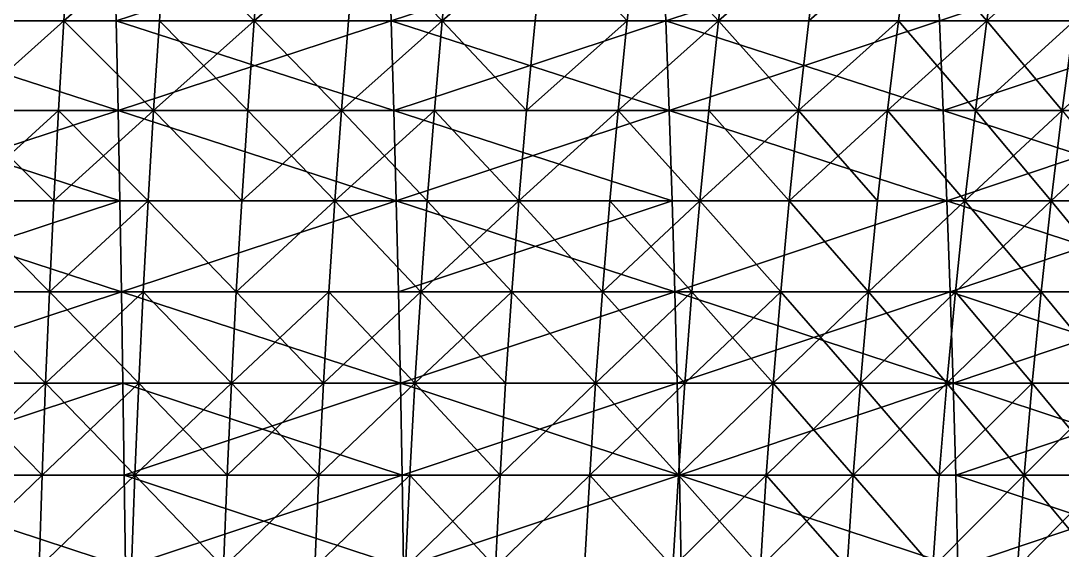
# Model space of a CAD drawing. Header units: millimetres. Extents: x -3250 to 6200, y -3250 to 3250.
# Drawn here: x 3956.4 to 4178.6, y 122.9 to 235.8 of the extents above; entities that cross this region are included whole.
import ezdxf

# ---------------------------------------------------------------- set-up
doc = ezdxf.new("R2010")
doc.units = ezdxf.units.MM
doc.header["$MEASUREMENT"] = 0
doc.layers.add('MESH_3D', color=2, linetype='CONTINUOUS')

msp = doc.modelspace()

# ---------------------------------------------------------------- linework, layer by layer
at = {"layer": 'MESH_3D'}
for points in [[(3976.24, 254.79, 26251.75), (3917.55, 254.79, 26255.41), (3917.86, 235.8, 26261.52)], [(3976.24, 254.79, 26251.75), (3917.86, 235.8, 26261.52), (3976.7, 235.8, 26257.85)], [(3945.09, 235.8, 1977.15), (3965.56, 235.8, 1981.02), (3966.77, 254.79, 1975.03)], [(3945.09, 235.8, 1977.15), (3966.77, 254.79, 1975.03), (3946.15, 254.79, 1971.13)], [(3965.56, 235.8, 1981.02), (3987.29, 254.79, 1979.44), (3966.77, 254.79, 1975.03)], [(3965.56, 235.8, 1981.02), (3985.93, 235.8, 1985.41), (3987.29, 254.79, 1979.44)], [(4034.82, 254.79, 26246.62), (3976.24, 254.79, 26251.75), (3976.7, 235.8, 26257.85)], [(4034.82, 254.79, 26246.62), (3976.7, 235.8, 26257.85), (4035.42, 235.8, 26252.71)], [(3985.93, 235.8, 1985.41), (4006.18, 235.8, 1990.3), (3987.29, 254.79, 1979.44)], [(3987.29, 254.79, 1979.44), (4006.18, 235.8, 1990.3), (4007.69, 254.79, 1984.37)], [(4006.18, 235.8, 1990.3), (4026.3, 235.8, 1995.69), (4027.96, 254.79, 1989.8)], [(4006.18, 235.8, 1990.3), (4027.96, 254.79, 1989.8), (4007.69, 254.79, 1984.37)], [(4026.3, 235.8, 1995.69), (4046.28, 235.8, 2001.58), (4027.96, 254.79, 1989.8)], [(4027.96, 254.79, 1989.8), (4046.28, 235.8, 2001.58), (4048.08, 254.79, 1995.73)], [(4093.24, 254.79, 26240.04), (4034.82, 254.79, 26246.62), (4035.42, 235.8, 26252.71)], [(4093.24, 254.79, 26240.04), (4035.42, 235.8, 26252.71), (4094.01, 235.8, 26246.11)], [(4046.28, 235.8, 2001.58), (4066.11, 235.8, 2007.97), (4068.06, 254.79, 2002.17)], [(4046.28, 235.8, 2001.58), (4068.06, 254.79, 2002.17), (4048.08, 254.79, 1995.73)], [(4066.11, 235.8, 2007.97), (4085.77, 235.8, 2014.85), (4068.06, 254.79, 2002.17)], [(4068.06, 254.79, 2002.17), (4085.77, 235.8, 2014.85), (4087.86, 254.79, 2009.1)], [(4085.77, 235.8, 2014.85), (4105.26, 235.8, 2022.22), (4087.86, 254.79, 2009.1)], [(4087.86, 254.79, 2009.1), (4105.26, 235.8, 2022.22), (4107.49, 254.79, 2016.52)], [(4151.49, 254.79, 26232), (4093.24, 254.79, 26240.04), (4094.01, 235.8, 26246.11)], [(4151.49, 254.79, 26232), (4094.01, 235.8, 26246.11), (4152.4, 235.8, 26238.05)], [(4105.26, 235.8, 2022.22), (4126.93, 254.79, 2024.43), (4107.49, 254.79, 2016.52)], [(4105.26, 235.8, 2022.22), (4124.55, 235.8, 2030.07), (4126.93, 254.79, 2024.43)], [(4124.55, 235.8, 2030.07), (4146.16, 254.79, 2032.82), (4126.93, 254.79, 2024.43)], [(4124.55, 235.8, 2030.07), (4143.65, 235.8, 2038.4), (4146.16, 254.79, 2032.82)], [(4143.65, 235.8, 2038.4), (4162.53, 235.8, 2047.2), (4146.16, 254.79, 2032.82)], [(4146.16, 254.79, 2032.82), (4162.53, 235.8, 2047.2), (4165.18, 254.79, 2041.69)], [(4209.52, 254.79, 26222.51), (4151.49, 254.79, 26232), (4152.4, 235.8, 26238.05)], [(4209.52, 254.79, 26222.51), (4152.4, 235.8, 26238.05), (4210.58, 235.8, 26228.54)], [(4162.53, 235.8, 2047.2), (4183.97, 254.79, 2051.03), (4165.18, 254.79, 2041.69)], [(4162.53, 235.8, 2047.2), (4181.18, 235.8, 2056.47), (4183.97, 254.79, 2051.03)], [(3917.86, 235.8, 438.48), (3977.12, 216.67, 436.53), (3918.14, 216.67, 432.85)], [(3917.86, 235.8, 438.48), (3976.7, 235.8, 442.15), (3977.12, 216.67, 436.53)], [(3977.12, 216.67, 26263.47), (3917.86, 235.8, 26261.52), (3918.14, 216.67, 26267.15)], [(3976.7, 235.8, 26257.85), (3917.86, 235.8, 26261.52), (3977.12, 216.67, 26263.47)], [(3944.11, 216.67, 1982.71), (3965.56, 235.8, 1981.02), (3945.09, 235.8, 1977.15)], [(3944.11, 216.67, 1982.71), (3964.44, 216.67, 1986.55), (3965.56, 235.8, 1981.02)], [(3965.56, 235.8, 24718.98), (3944.11, 216.67, 24717.29), (3945.09, 235.8, 24722.85)], [(3964.44, 216.67, 24713.45), (3944.11, 216.67, 24717.29), (3965.56, 235.8, 24718.98)], [(3964.44, 216.67, 1986.55), (3984.67, 216.67, 1990.91), (3965.56, 235.8, 1981.02)], [(3984.67, 216.67, 24709.09), (3964.44, 216.67, 24713.45), (3965.56, 235.8, 24718.98)], [(3965.56, 235.8, 1981.02), (3984.67, 216.67, 1990.91), (3985.93, 235.8, 1985.41)], [(3984.67, 216.67, 24709.09), (3965.56, 235.8, 24718.98), (3985.93, 235.8, 24714.59)], [(3976.7, 235.8, 442.15), (4035.42, 235.8, 447.29), (4035.99, 216.67, 441.68)], [(3976.7, 235.8, 442.15), (4035.99, 216.67, 441.68), (3977.12, 216.67, 436.53)], [(4035.42, 235.8, 26252.71), (3976.7, 235.8, 26257.85), (3977.12, 216.67, 26263.47)], [(4035.42, 235.8, 26252.71), (3977.12, 216.67, 26263.47), (4035.99, 216.67, 26258.32)], [(3984.67, 216.67, 1990.91), (4006.18, 235.8, 1990.3), (3985.93, 235.8, 1985.41)], [(3984.67, 216.67, 1990.91), (4004.78, 216.67, 1995.76), (4006.18, 235.8, 1990.3)], [(4004.78, 216.67, 24704.24), (3984.67, 216.67, 24709.09), (3985.93, 235.8, 24714.59)], [(4004.78, 216.67, 24704.24), (3985.93, 235.8, 24714.59), (4006.18, 235.8, 24709.7)], [(4004.78, 216.67, 1995.76), (4024.77, 216.67, 2001.12), (4006.18, 235.8, 1990.3)], [(4024.77, 216.67, 24698.88), (4004.78, 216.67, 24704.24), (4006.18, 235.8, 24709.7)], [(4006.18, 235.8, 1990.3), (4024.77, 216.67, 2001.12), (4026.3, 235.8, 1995.69)], [(4024.77, 216.67, 24698.88), (4006.18, 235.8, 24709.7), (4026.3, 235.8, 24704.31)], [(4024.77, 216.67, 2001.12), (4046.28, 235.8, 2001.58), (4026.3, 235.8, 1995.69)], [(4024.77, 216.67, 2001.12), (4044.62, 216.67, 2006.97), (4046.28, 235.8, 2001.58)], [(4046.28, 235.8, 24698.42), (4024.77, 216.67, 24698.88), (4026.3, 235.8, 24704.31)], [(4044.62, 216.67, 24693.03), (4024.77, 216.67, 24698.88), (4046.28, 235.8, 24698.42)], [(4035.42, 235.8, 447.29), (4094.01, 235.8, 453.89), (4035.99, 216.67, 441.68)], [(4094.71, 216.67, 26251.71), (4035.42, 235.8, 26252.71), (4035.99, 216.67, 26258.32)], [(4094.01, 235.8, 26246.11), (4035.42, 235.8, 26252.71), (4094.71, 216.67, 26251.71)], [(4035.99, 216.67, 441.68), (4094.01, 235.8, 453.89), (4094.71, 216.67, 448.29)], [(4044.62, 216.67, 2006.97), (4064.31, 216.67, 2013.31), (4046.28, 235.8, 2001.58)], [(4064.31, 216.67, 24686.69), (4044.62, 216.67, 24693.03), (4046.28, 235.8, 24698.42)], [(4046.28, 235.8, 2001.58), (4064.31, 216.67, 2013.31), (4066.11, 235.8, 2007.97)], [(4064.31, 216.67, 24686.69), (4046.28, 235.8, 24698.42), (4066.11, 235.8, 24692.03)], [(4064.31, 216.67, 2013.31), (4083.84, 216.67, 2020.15), (4085.77, 235.8, 2014.85)], [(4064.31, 216.67, 2013.31), (4085.77, 235.8, 2014.85), (4066.11, 235.8, 2007.97)], [(4085.77, 235.8, 24685.15), (4064.31, 216.67, 24686.69), (4066.11, 235.8, 24692.03)], [(4083.84, 216.67, 24679.85), (4064.31, 216.67, 24686.69), (4085.77, 235.8, 24685.15)], [(4083.84, 216.67, 2020.15), (4105.26, 235.8, 2022.22), (4085.77, 235.8, 2014.85)], [(4083.84, 216.67, 2020.15), (4103.2, 216.67, 2027.47), (4105.26, 235.8, 2022.22)], [(4105.26, 235.8, 24677.78), (4083.84, 216.67, 24679.85), (4085.77, 235.8, 24685.15)], [(4103.2, 216.67, 24672.53), (4083.84, 216.67, 24679.85), (4105.26, 235.8, 24677.78)], [(4094.01, 235.8, 453.89), (4152.4, 235.8, 461.95), (4094.71, 216.67, 448.29)], [(4153.24, 216.67, 26243.63), (4094.01, 235.8, 26246.11), (4094.71, 216.67, 26251.71)], [(4152.4, 235.8, 26238.05), (4094.01, 235.8, 26246.11), (4153.24, 216.67, 26243.63)], [(4094.71, 216.67, 448.29), (4152.4, 235.8, 461.95), (4153.24, 216.67, 456.37)], [(4103.2, 216.67, 2027.47), (4122.36, 216.67, 2035.27), (4105.26, 235.8, 2022.22)], [(4122.36, 216.67, 24664.73), (4103.2, 216.67, 24672.53), (4105.26, 235.8, 24677.78)], [(4105.26, 235.8, 2022.22), (4122.36, 216.67, 2035.27), (4124.55, 235.8, 2030.07)], [(4122.36, 216.67, 24664.73), (4105.26, 235.8, 24677.78), (4124.55, 235.8, 24669.93)], [(4122.36, 216.67, 2035.27), (4143.65, 235.8, 2038.4), (4124.55, 235.8, 2030.07)], [(4122.36, 216.67, 2035.27), (4141.33, 216.67, 2043.54), (4143.65, 235.8, 2038.4)], [(4143.65, 235.8, 24661.6), (4122.36, 216.67, 24664.73), (4124.55, 235.8, 24669.93)], [(4141.33, 216.67, 24656.46), (4122.36, 216.67, 24664.73), (4143.65, 235.8, 24661.6)], [(4141.33, 216.67, 2043.54), (4160.08, 216.67, 2052.29), (4162.53, 235.8, 2047.2)], [(4141.33, 216.67, 2043.54), (4162.53, 235.8, 2047.2), (4143.65, 235.8, 2038.4)], [(4160.08, 216.67, 24647.71), (4141.33, 216.67, 24656.46), (4143.65, 235.8, 24661.6)], [(4160.08, 216.67, 24647.71), (4143.65, 235.8, 24661.6), (4162.53, 235.8, 24652.8)], [(4152.4, 235.8, 461.95), (4210.58, 235.8, 471.46), (4153.24, 216.67, 456.37)], [(4210.58, 235.8, 26228.54), (4152.4, 235.8, 26238.05), (4153.24, 216.67, 26243.63)], [(4153.24, 216.67, 456.37), (4210.58, 235.8, 471.46), (4211.56, 216.67, 465.91)], [(4210.58, 235.8, 26228.54), (4153.24, 216.67, 26243.63), (4211.56, 216.67, 26234.09)], [(4160.08, 216.67, 2052.29), (4178.61, 216.67, 2061.49), (4162.53, 235.8, 2047.2)], [(4181.18, 235.8, 24643.53), (4160.08, 216.67, 24647.71), (4162.53, 235.8, 24652.8)], [(4178.61, 216.67, 24638.51), (4160.08, 216.67, 24647.71), (4181.18, 235.8, 24643.53)], [(4162.53, 235.8, 2047.2), (4178.61, 216.67, 2061.49), (4181.18, 235.8, 2056.47)], [(4178.61, 216.67, 2061.49), (4196.9, 216.67, 2071.16), (4199.6, 235.8, 2066.21)], [(4178.61, 216.67, 2061.49), (4199.6, 235.8, 2066.21), (4181.18, 235.8, 2056.47)], [(3918.14, 216.67, 432.85), (3977.5, 197.41, 431.38), (3918.4, 197.41, 427.69)], [(3918.14, 216.67, 432.85), (3977.12, 216.67, 436.53), (3977.5, 197.41, 431.38)], [(3977.12, 216.67, 26263.47), (3918.14, 216.67, 26267.15), (3918.4, 197.41, 26272.31)], [(3977.12, 216.67, 26263.47), (3918.4, 197.41, 26272.31), (3977.5, 197.41, 26268.62)], [(3943.21, 197.41, 1987.79), (3963.42, 197.41, 1991.61), (3964.44, 216.67, 1986.55)], [(3943.21, 197.41, 1987.79), (3964.44, 216.67, 1986.55), (3944.11, 216.67, 1982.71)], [(3963.42, 197.41, 24708.39), (3943.21, 197.41, 24712.21), (3944.11, 216.67, 24717.29)], [(3963.42, 197.41, 24708.39), (3944.11, 216.67, 24717.29), (3964.44, 216.67, 24713.45)], [(3963.42, 197.41, 1991.61), (3984.67, 216.67, 1990.91), (3964.44, 216.67, 1986.55)], [(3963.42, 197.41, 1991.61), (3983.52, 197.41, 1995.94), (3984.67, 216.67, 1990.91)], [(3983.52, 197.41, 24704.06), (3963.42, 197.41, 24708.39), (3964.44, 216.67, 24713.45)], [(3983.52, 197.41, 24704.06), (3964.44, 216.67, 24713.45), (3984.67, 216.67, 24709.09)], [(3977.12, 216.67, 436.53), (4035.99, 216.67, 441.68), (4036.5, 197.41, 436.54)], [(3977.12, 216.67, 436.53), (4036.5, 197.41, 436.54), (3977.5, 197.41, 431.38)], [(4036.5, 197.41, 26263.46), (3977.12, 216.67, 26263.47), (3977.5, 197.41, 26268.62)], [(4035.99, 216.67, 26258.32), (3977.12, 216.67, 26263.47), (4036.5, 197.41, 26263.46)], [(3983.52, 197.41, 1995.94), (4003.51, 197.41, 2000.76), (3984.67, 216.67, 1990.91)], [(4003.51, 197.41, 24699.24), (3983.52, 197.41, 24704.06), (3984.67, 216.67, 24709.09)], [(3984.67, 216.67, 1990.91), (4003.51, 197.41, 2000.76), (4004.78, 216.67, 1995.76)], [(4003.51, 197.41, 24699.24), (3984.67, 216.67, 24709.09), (4004.78, 216.67, 24704.24)], [(4003.51, 197.41, 2000.76), (4023.37, 197.41, 2006.09), (4024.77, 216.67, 2001.12)], [(4003.51, 197.41, 2000.76), (4024.77, 216.67, 2001.12), (4004.78, 216.67, 1995.76)], [(4023.37, 197.41, 24693.91), (4003.51, 197.41, 24699.24), (4004.78, 216.67, 24704.24)], [(4023.37, 197.41, 24693.91), (4004.78, 216.67, 24704.24), (4024.77, 216.67, 24698.88)], [(4023.37, 197.41, 2006.09), (4043.1, 197.41, 2011.9), (4044.62, 216.67, 2006.97)], [(4023.37, 197.41, 2006.09), (4044.62, 216.67, 2006.97), (4024.77, 216.67, 2001.12)], [(4043.1, 197.41, 24688.1), (4023.37, 197.41, 24693.91), (4024.77, 216.67, 24698.88)], [(4043.1, 197.41, 24688.1), (4024.77, 216.67, 24698.88), (4044.62, 216.67, 24693.03)], [(4035.99, 216.67, 441.68), (4094.71, 216.67, 448.29), (4095.35, 197.41, 443.17)], [(4035.99, 216.67, 441.68), (4095.35, 197.41, 443.17), (4036.5, 197.41, 436.54)], [(4094.71, 216.67, 26251.71), (4035.99, 216.67, 26258.32), (4036.5, 197.41, 26263.46)], [(4094.71, 216.67, 26251.71), (4036.5, 197.41, 26263.46), (4095.35, 197.41, 26256.83)], [(4043.1, 197.41, 2011.9), (4062.67, 197.41, 2018.21), (4044.62, 216.67, 2006.97)], [(4062.67, 197.41, 24681.79), (4043.1, 197.41, 24688.1), (4044.62, 216.67, 24693.03)], [(4044.62, 216.67, 2006.97), (4062.67, 197.41, 2018.21), (4064.31, 216.67, 2013.31)], [(4062.67, 197.41, 24681.79), (4044.62, 216.67, 24693.03), (4064.31, 216.67, 24686.69)], [(4062.67, 197.41, 2018.21), (4082.08, 197.41, 2025), (4083.84, 216.67, 2020.15)], [(4062.67, 197.41, 2018.21), (4083.84, 216.67, 2020.15), (4064.31, 216.67, 2013.31)], [(4083.84, 216.67, 24679.85), (4062.67, 197.41, 24681.79), (4064.31, 216.67, 24686.69)], [(4082.08, 197.41, 24675), (4062.67, 197.41, 24681.79), (4083.84, 216.67, 24679.85)], [(4082.08, 197.41, 2025), (4101.31, 197.41, 2032.27), (4083.84, 216.67, 2020.15)], [(4101.31, 197.41, 24667.73), (4082.08, 197.41, 24675), (4083.84, 216.67, 24679.85)], [(4083.84, 216.67, 2020.15), (4101.31, 197.41, 2032.27), (4103.2, 216.67, 2027.47)], [(4101.31, 197.41, 24667.73), (4083.84, 216.67, 24679.85), (4103.2, 216.67, 24672.53)], [(4094.71, 216.67, 448.29), (4153.24, 216.67, 456.37), (4154.01, 197.41, 451.27)], [(4094.71, 216.67, 448.29), (4154.01, 197.41, 451.27), (4095.35, 197.41, 443.17)], [(4154.01, 197.41, 26248.73), (4094.71, 216.67, 26251.71), (4095.35, 197.41, 26256.83)], [(4153.24, 216.67, 26243.63), (4094.71, 216.67, 26251.71), (4154.01, 197.41, 26248.73)], [(4101.31, 197.41, 2032.27), (4122.36, 216.67, 2035.27), (4103.2, 216.67, 2027.47)], [(4101.31, 197.41, 2032.27), (4120.36, 197.41, 2040.02), (4122.36, 216.67, 2035.27)], [(4120.36, 197.41, 24659.98), (4101.31, 197.41, 24667.73), (4103.2, 216.67, 24672.53)], [(4120.36, 197.41, 24659.98), (4103.2, 216.67, 24672.53), (4122.36, 216.67, 24664.73)], [(4120.36, 197.41, 2040.02), (4139.2, 197.41, 2048.25), (4141.33, 216.67, 2043.54)], [(4120.36, 197.41, 2040.02), (4141.33, 216.67, 2043.54), (4122.36, 216.67, 2035.27)], [(4139.2, 197.41, 24651.75), (4120.36, 197.41, 24659.98), (4122.36, 216.67, 24664.73)], [(4139.2, 197.41, 24651.75), (4122.36, 216.67, 24664.73), (4141.33, 216.67, 24656.46)], [(4139.2, 197.41, 2048.25), (4157.84, 197.41, 2056.94), (4141.33, 216.67, 2043.54)], [(4157.84, 197.41, 24643.06), (4139.2, 197.41, 24651.75), (4141.33, 216.67, 24656.46)], [(4141.33, 216.67, 2043.54), (4157.84, 197.41, 2056.94), (4160.08, 216.67, 2052.29)], [(4157.84, 197.41, 24643.06), (4141.33, 216.67, 24656.46), (4160.08, 216.67, 24647.71)], [(4153.24, 216.67, 456.37), (4212.46, 197.41, 460.82), (4154.01, 197.41, 451.27)], [(4153.24, 216.67, 456.37), (4211.56, 216.67, 465.91), (4212.46, 197.41, 460.82)], [(4211.56, 216.67, 26234.09), (4153.24, 216.67, 26243.63), (4154.01, 197.41, 26248.73)], [(4211.56, 216.67, 26234.09), (4154.01, 197.41, 26248.73), (4212.46, 197.41, 26239.18)], [(4157.84, 197.41, 2056.94), (4176.25, 197.41, 2066.09), (4178.61, 216.67, 2061.49)], [(4157.84, 197.41, 2056.94), (4178.61, 216.67, 2061.49), (4160.08, 216.67, 2052.29)], [(4176.25, 197.41, 24633.91), (4157.84, 197.41, 24643.06), (4160.08, 216.67, 24647.71)], [(4176.25, 197.41, 24633.91), (4160.08, 216.67, 24647.71), (4178.61, 216.67, 24638.51)], [(4176.25, 197.41, 2066.09), (4194.43, 197.41, 2075.7), (4196.9, 216.67, 2071.16)], [(4176.25, 197.41, 2066.09), (4196.9, 216.67, 2071.16), (4178.61, 216.67, 2061.49)], [(4194.43, 197.41, 24624.3), (4176.25, 197.41, 24633.91), (4178.61, 216.67, 24638.51)], [(3918.4, 197.41, 427.69), (3977.5, 197.41, 431.38), (3977.85, 178.02, 426.71)], [(3918.4, 197.41, 427.69), (3977.85, 178.02, 426.71), (3918.63, 178.02, 423.02)], [(3977.5, 197.41, 26268.62), (3918.4, 197.41, 26272.31), (3918.63, 178.02, 26276.98)], [(3977.5, 197.41, 26268.62), (3918.63, 178.02, 26276.98), (3977.85, 178.02, 26273.29)], [(3942.4, 178.02, 1992.4), (3962.49, 178.02, 1996.2), (3943.21, 197.41, 1987.79)], [(3962.49, 178.02, 24703.8), (3942.4, 178.02, 24707.6), (3943.21, 197.41, 24712.21)], [(3943.21, 197.41, 1987.79), (3962.49, 178.02, 1996.2), (3963.42, 197.41, 1991.61)], [(3962.49, 178.02, 24703.8), (3943.21, 197.41, 24712.21), (3963.42, 197.41, 24708.39)], [(3962.49, 178.02, 1996.2), (3983.52, 197.41, 1995.94), (3963.42, 197.41, 1991.61)], [(3962.49, 178.02, 1996.2), (3982.48, 178.02, 2000.5), (3983.52, 197.41, 1995.94)], [(3983.52, 197.41, 24704.06), (3962.49, 178.02, 24703.8), (3963.42, 197.41, 24708.39)], [(3982.48, 178.02, 24699.5), (3962.49, 178.02, 24703.8), (3983.52, 197.41, 24704.06)], [(3977.5, 197.41, 431.38), (4036.5, 197.41, 436.54), (3977.85, 178.02, 426.71)], [(4036.5, 197.41, 26263.46), (3977.5, 197.41, 26268.62), (3977.85, 178.02, 26273.29)], [(3977.85, 178.02, 426.71), (4036.5, 197.41, 436.54), (4036.97, 178.02, 431.88)], [(4036.5, 197.41, 26263.46), (3977.85, 178.02, 26273.29), (4036.97, 178.02, 26268.12)], [(3982.48, 178.02, 2000.5), (4002.36, 178.02, 2005.3), (3983.52, 197.41, 1995.94)], [(4002.36, 178.02, 24694.7), (3982.48, 178.02, 24699.5), (3983.52, 197.41, 24704.06)], [(3983.52, 197.41, 1995.94), (4002.36, 178.02, 2005.3), (4003.51, 197.41, 2000.76)], [(4002.36, 178.02, 24694.7), (3983.52, 197.41, 24704.06), (4003.51, 197.41, 24699.24)], [(4002.36, 178.02, 2005.3), (4023.37, 197.41, 2006.09), (4003.51, 197.41, 2000.76)], [(4002.36, 178.02, 2005.3), (4022.1, 178.02, 2010.59), (4023.37, 197.41, 2006.09)], [(4023.37, 197.41, 24693.91), (4002.36, 178.02, 24694.7), (4003.51, 197.41, 24699.24)], [(4022.1, 178.02, 24689.41), (4002.36, 178.02, 24694.7), (4023.37, 197.41, 24693.91)], [(4022.1, 178.02, 2010.59), (4041.72, 178.02, 2016.38), (4023.37, 197.41, 2006.09)], [(4041.72, 178.02, 24683.62), (4022.1, 178.02, 24689.41), (4023.37, 197.41, 24693.91)], [(4023.37, 197.41, 2006.09), (4041.72, 178.02, 2016.38), (4043.1, 197.41, 2011.9)], [(4041.72, 178.02, 24683.62), (4023.37, 197.41, 24693.91), (4043.1, 197.41, 24688.1)], [(4036.5, 197.41, 436.54), (4095.35, 197.41, 443.17), (4095.93, 178.02, 438.53)], [(4036.5, 197.41, 436.54), (4095.93, 178.02, 438.53), (4036.97, 178.02, 431.88)], [(4095.35, 197.41, 26256.83), (4036.5, 197.41, 26263.46), (4036.97, 178.02, 26268.12)], [(4095.35, 197.41, 26256.83), (4036.97, 178.02, 26268.12), (4095.93, 178.02, 26261.47)], [(4041.72, 178.02, 2016.38), (4061.18, 178.02, 2022.64), (4062.67, 197.41, 2018.21)], [(4041.72, 178.02, 2016.38), (4062.67, 197.41, 2018.21), (4043.1, 197.41, 2011.9)], [(4061.18, 178.02, 24677.36), (4041.72, 178.02, 24683.62), (4043.1, 197.41, 24688.1)], [(4061.18, 178.02, 24677.36), (4043.1, 197.41, 24688.1), (4062.67, 197.41, 24681.79)], [(4061.18, 178.02, 2022.64), (4080.48, 178.02, 2029.4), (4062.67, 197.41, 2018.21)], [(4080.48, 178.02, 24670.6), (4061.18, 178.02, 24677.36), (4062.67, 197.41, 24681.79)], [(4062.67, 197.41, 2018.21), (4080.48, 178.02, 2029.4), (4082.08, 197.41, 2025)], [(4080.48, 178.02, 24670.6), (4062.67, 197.41, 24681.79), (4082.08, 197.41, 24675)], [(4080.48, 178.02, 2029.4), (4099.6, 178.02, 2036.63), (4101.31, 197.41, 2032.27)], [(4080.48, 178.02, 2029.4), (4101.31, 197.41, 2032.27), (4082.08, 197.41, 2025)], [(4099.6, 178.02, 24663.37), (4080.48, 178.02, 24670.6), (4082.08, 197.41, 24675)], [(4099.6, 178.02, 24663.37), (4082.08, 197.41, 24675), (4101.31, 197.41, 24667.73)], [(4095.35, 197.41, 443.17), (4154.01, 197.41, 451.27), (4095.93, 178.02, 438.53)], [(4154.01, 197.41, 26248.73), (4095.35, 197.41, 26256.83), (4095.93, 178.02, 26261.47)], [(4095.93, 178.02, 438.53), (4154.01, 197.41, 451.27), (4154.71, 178.02, 446.64)], [(4154.01, 197.41, 26248.73), (4095.93, 178.02, 26261.47), (4154.71, 178.02, 26253.36)], [(4099.6, 178.02, 2036.63), (4118.54, 178.02, 2044.34), (4101.31, 197.41, 2032.27)], [(4118.54, 178.02, 24655.66), (4099.6, 178.02, 24663.37), (4101.31, 197.41, 24667.73)], [(4101.31, 197.41, 2032.27), (4118.54, 178.02, 2044.34), (4120.36, 197.41, 2040.02)], [(4118.54, 178.02, 24655.66), (4101.31, 197.41, 24667.73), (4120.36, 197.41, 24659.98)], [(4118.54, 178.02, 2044.34), (4137.28, 178.02, 2052.51), (4120.36, 197.41, 2040.02)], [(4137.28, 178.02, 24647.49), (4118.54, 178.02, 24655.66), (4120.36, 197.41, 24659.98)], [(4120.36, 197.41, 2040.02), (4137.28, 178.02, 2052.51), (4139.2, 197.41, 2048.25)], [(4137.28, 178.02, 24647.49), (4120.36, 197.41, 24659.98), (4139.2, 197.41, 24651.75)], [(4137.28, 178.02, 2052.51), (4155.81, 178.02, 2061.15), (4157.84, 197.41, 2056.94)], [(4137.28, 178.02, 2052.51), (4157.84, 197.41, 2056.94), (4139.2, 197.41, 2048.25)], [(4157.84, 197.41, 24643.06), (4137.28, 178.02, 24647.49), (4139.2, 197.41, 24651.75)], [(4155.81, 178.02, 24638.85), (4137.28, 178.02, 24647.49), (4157.84, 197.41, 24643.06)], [(4154.01, 197.41, 451.27), (4213.27, 178.02, 456.21), (4154.71, 178.02, 446.64)], [(4154.01, 197.41, 451.27), (4212.46, 197.41, 460.82), (4213.27, 178.02, 456.21)], [(4212.46, 197.41, 26239.18), (4154.01, 197.41, 26248.73), (4154.71, 178.02, 26253.36)], [(4212.46, 197.41, 26239.18), (4154.71, 178.02, 26253.36), (4213.27, 178.02, 26243.79)], [(4155.81, 178.02, 2061.15), (4174.12, 178.02, 2070.25), (4176.25, 197.41, 2066.09)], [(4155.81, 178.02, 2061.15), (4176.25, 197.41, 2066.09), (4157.84, 197.41, 2056.94)], [(4174.12, 178.02, 24629.75), (4155.81, 178.02, 24638.85), (4157.84, 197.41, 24643.06)], [(4174.12, 178.02, 24629.75), (4157.84, 197.41, 24643.06), (4176.25, 197.41, 24633.91)], [(4174.12, 178.02, 2070.25), (4192.2, 178.02, 2079.81), (4176.25, 197.41, 2066.09)], [(4192.2, 178.02, 24620.19), (4174.12, 178.02, 24629.75), (4176.25, 197.41, 24633.91)], [(4176.25, 197.41, 2066.09), (4192.2, 178.02, 2079.81), (4194.43, 197.41, 2075.7)], [(4192.2, 178.02, 24620.19), (4176.25, 197.41, 24633.91), (4194.43, 197.41, 24624.3)], [(3918.63, 178.02, 423.02), (3977.85, 178.02, 426.71), (3918.84, 158.52, 418.83)], [(3977.85, 178.02, 26273.29), (3918.63, 178.02, 26276.98), (3918.84, 158.52, 26281.17)], [(3918.84, 158.52, 418.83), (3977.85, 178.02, 426.71), (3978.17, 158.52, 422.53)], [(3977.85, 178.02, 26273.29), (3918.84, 158.52, 26281.17), (3978.17, 158.52, 26277.47)], [(3941.67, 158.52, 1996.53), (3961.66, 158.52, 2000.31), (3942.4, 178.02, 1992.4)], [(3961.66, 158.52, 24699.69), (3941.67, 158.52, 24703.47), (3942.4, 178.02, 24707.6)], [(3942.4, 178.02, 1992.4), (3961.66, 158.52, 2000.31), (3962.49, 178.02, 1996.2)], [(3961.66, 158.52, 24699.69), (3942.4, 178.02, 24707.6), (3962.49, 178.02, 24703.8)], [(3961.66, 158.52, 2000.31), (3982.48, 178.02, 2000.5), (3962.49, 178.02, 1996.2)], [(3961.66, 158.52, 2000.31), (3981.55, 158.52, 2004.59), (3982.48, 178.02, 2000.5)], [(3981.55, 158.52, 24695.41), (3961.66, 158.52, 24699.69), (3962.49, 178.02, 24703.8)], [(3981.55, 158.52, 24695.41), (3962.49, 178.02, 24703.8), (3982.48, 178.02, 24699.5)], [(3977.85, 178.02, 426.71), (4037.38, 158.52, 427.71), (3978.17, 158.52, 422.53)], [(3977.85, 178.02, 426.71), (4036.97, 178.02, 431.88), (4037.38, 158.52, 427.71)], [(4037.38, 158.52, 26272.29), (3977.85, 178.02, 26273.29), (3978.17, 158.52, 26277.47)], [(4036.97, 178.02, 26268.12), (3977.85, 178.02, 26273.29), (4037.38, 158.52, 26272.29)], [(3981.55, 158.52, 2004.59), (4001.32, 158.52, 2009.37), (3982.48, 178.02, 2000.5)], [(4001.32, 158.52, 24690.63), (3981.55, 158.52, 24695.41), (3982.48, 178.02, 24699.5)], [(3982.48, 178.02, 2000.5), (4001.32, 158.52, 2009.37), (4002.36, 178.02, 2005.3)], [(4001.32, 158.52, 24690.63), (3982.48, 178.02, 24699.5), (4002.36, 178.02, 24694.7)], [(4001.32, 158.52, 2009.37), (4022.1, 178.02, 2010.59), (4002.36, 178.02, 2005.3)], [(4001.32, 158.52, 2009.37), (4020.97, 158.52, 2014.63), (4022.1, 178.02, 2010.59)], [(4020.97, 158.52, 24685.37), (4001.32, 158.52, 24690.63), (4002.36, 178.02, 24694.7)], [(4020.97, 158.52, 24685.37), (4002.36, 178.02, 24694.7), (4022.1, 178.02, 24689.41)], [(4020.97, 158.52, 2014.63), (4040.48, 158.52, 2020.38), (4022.1, 178.02, 2010.59)], [(4041.72, 178.02, 24683.62), (4020.97, 158.52, 24685.37), (4022.1, 178.02, 24689.41)], [(4040.48, 158.52, 24679.62), (4020.97, 158.52, 24685.37), (4041.72, 178.02, 24683.62)], [(4022.1, 178.02, 2010.59), (4040.48, 158.52, 2020.38), (4041.72, 178.02, 2016.38)], [(4036.97, 178.02, 431.88), (4095.93, 178.02, 438.53), (4037.38, 158.52, 427.71)], [(4095.93, 178.02, 26261.47), (4036.97, 178.02, 26268.12), (4037.38, 158.52, 26272.29)], [(4037.38, 158.52, 427.71), (4095.93, 178.02, 438.53), (4096.45, 158.52, 434.36)], [(4095.93, 178.02, 26261.47), (4037.38, 158.52, 26272.29), (4096.45, 158.52, 26265.64)], [(4040.48, 158.52, 2020.38), (4059.84, 158.52, 2026.62), (4061.18, 178.02, 2022.64)], [(4040.48, 158.52, 2020.38), (4061.18, 178.02, 2022.64), (4041.72, 178.02, 2016.38)], [(4059.84, 158.52, 24673.38), (4040.48, 158.52, 24679.62), (4041.72, 178.02, 24683.62)], [(4059.84, 158.52, 24673.38), (4041.72, 178.02, 24683.62), (4061.18, 178.02, 24677.36)], [(4059.84, 158.52, 2026.62), (4079.04, 158.52, 2033.34), (4061.18, 178.02, 2022.64)], [(4079.04, 158.52, 24666.66), (4059.84, 158.52, 24673.38), (4061.18, 178.02, 24677.36)], [(4061.18, 178.02, 2022.64), (4079.04, 158.52, 2033.34), (4080.48, 178.02, 2029.4)], [(4079.04, 158.52, 24666.66), (4061.18, 178.02, 24677.36), (4080.48, 178.02, 24670.6)], [(4079.04, 158.52, 2033.34), (4098.07, 158.52, 2040.54), (4099.6, 178.02, 2036.63)], [(4079.04, 158.52, 2033.34), (4099.6, 178.02, 2036.63), (4080.48, 178.02, 2029.4)], [(4098.07, 158.52, 24659.46), (4079.04, 158.52, 24666.66), (4080.48, 178.02, 24670.6)], [(4098.07, 158.52, 24659.46), (4080.48, 178.02, 24670.6), (4099.6, 178.02, 24663.37)], [(4095.93, 178.02, 438.53), (4154.71, 178.02, 446.64), (4096.45, 158.52, 434.36)], [(4155.34, 158.52, 26257.51), (4095.93, 178.02, 26261.47), (4096.45, 158.52, 26265.64)], [(4154.71, 178.02, 26253.36), (4095.93, 178.02, 26261.47), (4155.34, 158.52, 26257.51)], [(4096.45, 158.52, 434.36), (4154.71, 178.02, 446.64), (4155.34, 158.52, 442.49)], [(4098.07, 158.52, 2040.54), (4118.54, 178.02, 2044.34), (4099.6, 178.02, 2036.63)], [(4098.07, 158.52, 2040.54), (4116.91, 158.52, 2048.2), (4118.54, 178.02, 2044.34)], [(4116.91, 158.52, 24651.8), (4098.07, 158.52, 24659.46), (4099.6, 178.02, 24663.37)], [(4116.91, 158.52, 24651.8), (4099.6, 178.02, 24663.37), (4118.54, 178.02, 24655.66)], [(4116.91, 158.52, 2048.2), (4137.28, 178.02, 2052.51), (4118.54, 178.02, 2044.34)], [(4116.91, 158.52, 2048.2), (4135.55, 158.52, 2056.34), (4137.28, 178.02, 2052.51)], [(4135.55, 158.52, 24643.66), (4116.91, 158.52, 24651.8), (4118.54, 178.02, 24655.66)], [(4135.55, 158.52, 24643.66), (4118.54, 178.02, 24655.66), (4137.28, 178.02, 24647.49)], [(4135.55, 158.52, 2056.34), (4153.99, 158.52, 2064.93), (4155.81, 178.02, 2061.15)], [(4135.55, 158.52, 2056.34), (4155.81, 178.02, 2061.15), (4137.28, 178.02, 2052.51)], [(4153.99, 158.52, 24635.07), (4135.55, 158.52, 24643.66), (4137.28, 178.02, 24647.49)], [(4153.99, 158.52, 24635.07), (4137.28, 178.02, 24647.49), (4155.81, 178.02, 24638.85)], [(4153.99, 158.52, 2064.93), (4172.2, 158.52, 2073.99), (4174.12, 178.02, 2070.25)], [(4153.99, 158.52, 2064.93), (4174.12, 178.02, 2070.25), (4155.81, 178.02, 2061.15)], [(4172.2, 158.52, 24626.01), (4153.99, 158.52, 24635.07), (4155.81, 178.02, 24638.85)], [(4154.71, 178.02, 446.64), (4214, 158.52, 452.08), (4155.34, 158.52, 442.49)], [(4154.71, 178.02, 446.64), (4213.27, 178.02, 456.21), (4214, 158.52, 452.08)], [(4213.27, 178.02, 26243.79), (4154.71, 178.02, 26253.36), (4155.34, 158.52, 26257.51)], [(4213.27, 178.02, 26243.79), (4155.34, 158.52, 26257.51), (4214, 158.52, 26247.92)], [(4172.2, 158.52, 24626.01), (4155.81, 178.02, 24638.85), (4174.12, 178.02, 24629.75)], [(4172.2, 158.52, 2073.99), (4190.19, 158.52, 2083.49), (4174.12, 178.02, 2070.25)], [(4190.19, 158.52, 24616.51), (4172.2, 158.52, 24626.01), (4174.12, 178.02, 24629.75)], [(4174.12, 178.02, 2070.25), (4190.19, 158.52, 2083.49), (4192.2, 178.02, 2079.81)], [(4190.19, 158.52, 24616.51), (4174.12, 178.02, 24629.75), (4192.2, 178.02, 24620.19)], [(3918.84, 158.52, 418.83), (3978.17, 158.52, 422.53), (3919.02, 138.92, 415.12)], [(3978.17, 158.52, 26277.47), (3918.84, 158.52, 26281.17), (3919.02, 138.92, 26284.88)], [(3919.02, 138.92, 415.12), (3978.17, 158.52, 422.53), (3978.44, 138.92, 418.83)], [(3978.17, 158.52, 26277.47), (3919.02, 138.92, 26284.88), (3978.44, 138.92, 26281.17)], [(3941.03, 138.92, 2000.18), (3961.66, 158.52, 2000.31), (3941.67, 158.52, 1996.53)], [(3941.03, 138.92, 2000.18), (3960.93, 138.92, 2003.95), (3961.66, 158.52, 2000.31)], [(3960.93, 138.92, 24696.05), (3941.03, 138.92, 24699.82), (3941.67, 158.52, 24703.47)], [(3960.93, 138.92, 24696.05), (3941.67, 158.52, 24703.47), (3961.66, 158.52, 24699.69)], [(3960.93, 138.92, 2003.95), (3980.72, 138.92, 2008.21), (3961.66, 158.52, 2000.31)], [(3981.55, 158.52, 24695.41), (3960.93, 138.92, 24696.05), (3961.66, 158.52, 24699.69)], [(3980.72, 138.92, 24691.79), (3960.93, 138.92, 24696.05), (3981.55, 158.52, 24695.41)], [(3961.66, 158.52, 2000.31), (3980.72, 138.92, 2008.21), (3981.55, 158.52, 2004.59)], [(3978.17, 158.52, 422.53), (4037.75, 138.92, 424.02), (3978.44, 138.92, 418.83)], [(3978.17, 158.52, 422.53), (4037.38, 158.52, 427.71), (4037.75, 138.92, 424.02)], [(4037.38, 158.52, 26272.29), (3978.17, 158.52, 26277.47), (3978.44, 138.92, 26281.17)], [(4037.38, 158.52, 26272.29), (3978.44, 138.92, 26281.17), (4037.75, 138.92, 26275.98)], [(3980.72, 138.92, 2008.21), (4001.32, 158.52, 2009.37), (3981.55, 158.52, 2004.59)], [(3980.72, 138.92, 2008.21), (4000.4, 138.92, 2012.96), (4001.32, 158.52, 2009.37)], [(4000.4, 138.92, 24687.04), (3980.72, 138.92, 24691.79), (3981.55, 158.52, 24695.41)], [(4000.4, 138.92, 24687.04), (3981.55, 158.52, 24695.41), (4001.32, 158.52, 24690.63)], [(4000.4, 138.92, 2012.96), (4019.96, 138.92, 2018.2), (4001.32, 158.52, 2009.37)], [(4020.97, 158.52, 24685.37), (4000.4, 138.92, 24687.04), (4001.32, 158.52, 24690.63)], [(4019.96, 138.92, 24681.8), (4000.4, 138.92, 24687.04), (4020.97, 158.52, 24685.37)], [(4001.32, 158.52, 2009.37), (4019.96, 138.92, 2018.2), (4020.97, 158.52, 2014.63)], [(4019.96, 138.92, 2018.2), (4039.39, 138.92, 2023.93), (4040.48, 158.52, 2020.38)], [(4019.96, 138.92, 2018.2), (4040.48, 158.52, 2020.38), (4020.97, 158.52, 2014.63)], [(4040.48, 158.52, 24679.62), (4019.96, 138.92, 24681.8), (4020.97, 158.52, 24685.37)], [(4039.39, 138.92, 24676.07), (4019.96, 138.92, 24681.8), (4040.48, 158.52, 24679.62)], [(4037.38, 158.52, 427.71), (4096.91, 138.92, 430.69), (4037.75, 138.92, 424.02)], [(4037.38, 158.52, 427.71), (4096.45, 158.52, 434.36), (4096.91, 138.92, 430.69)], [(4096.45, 158.52, 26265.64), (4037.38, 158.52, 26272.29), (4037.75, 138.92, 26275.98)], [(4096.45, 158.52, 26265.64), (4037.75, 138.92, 26275.98), (4096.91, 138.92, 26269.31)], [(4039.39, 138.92, 2023.93), (4058.66, 138.92, 2030.14), (4040.48, 158.52, 2020.38)], [(4058.66, 138.92, 24669.86), (4039.39, 138.92, 24676.07), (4040.48, 158.52, 24679.62)], [(4040.48, 158.52, 2020.38), (4058.66, 138.92, 2030.14), (4059.84, 158.52, 2026.62)], [(4058.66, 138.92, 24669.86), (4040.48, 158.52, 24679.62), (4059.84, 158.52, 24673.38)], [(4058.66, 138.92, 2030.14), (4077.77, 138.92, 2036.83), (4079.04, 158.52, 2033.34)], [(4058.66, 138.92, 2030.14), (4079.04, 158.52, 2033.34), (4059.84, 158.52, 2026.62)], [(4079.04, 158.52, 24666.66), (4058.66, 138.92, 24669.86), (4059.84, 158.52, 24673.38)], [(4077.77, 138.92, 24663.17), (4058.66, 138.92, 24669.86), (4079.04, 158.52, 24666.66)], [(4077.77, 138.92, 2036.83), (4098.07, 158.52, 2040.54), (4079.04, 158.52, 2033.34)], [(4077.77, 138.92, 2036.83), (4096.71, 138.92, 2043.99), (4098.07, 158.52, 2040.54)], [(4096.71, 138.92, 24656.01), (4077.77, 138.92, 24663.17), (4079.04, 158.52, 24666.66)], [(4096.71, 138.92, 24656.01), (4079.04, 158.52, 24666.66), (4098.07, 158.52, 24659.46)], [(4096.45, 158.52, 434.36), (4155.34, 158.52, 442.49), (4096.91, 138.92, 430.69)], [(4155.34, 158.52, 26257.51), (4096.45, 158.52, 26265.64), (4096.91, 138.92, 26269.31)], [(4096.71, 138.92, 2043.99), (4116.91, 158.52, 2048.2), (4098.07, 158.52, 2040.54)], [(4096.71, 138.92, 2043.99), (4115.47, 138.92, 2051.62), (4116.91, 158.52, 2048.2)], [(4116.91, 158.52, 24651.8), (4096.71, 138.92, 24656.01), (4098.07, 158.52, 24659.46)], [(4115.47, 138.92, 24648.38), (4096.71, 138.92, 24656.01), (4116.91, 158.52, 24651.8)], [(4096.91, 138.92, 430.69), (4155.34, 158.52, 442.49), (4155.89, 138.92, 438.82)], [(4155.34, 158.52, 26257.51), (4096.91, 138.92, 26269.31), (4155.89, 138.92, 26261.18)], [(4115.47, 138.92, 2051.62), (4135.55, 158.52, 2056.34), (4116.91, 158.52, 2048.2)], [(4115.47, 138.92, 2051.62), (4134.03, 138.92, 2059.72), (4135.55, 158.52, 2056.34)], [(4134.03, 138.92, 24640.28), (4115.47, 138.92, 24648.38), (4116.91, 158.52, 24651.8)], [(4134.03, 138.92, 24640.28), (4116.91, 158.52, 24651.8), (4135.55, 158.52, 24643.66)], [(4134.03, 138.92, 2059.72), (4152.38, 138.92, 2068.27), (4135.55, 158.52, 2056.34)], [(4153.99, 158.52, 24635.07), (4134.03, 138.92, 24640.28), (4135.55, 158.52, 24643.66)], [(4152.38, 138.92, 24631.73), (4134.03, 138.92, 24640.28), (4153.99, 158.52, 24635.07)], [(4135.55, 158.52, 2056.34), (4152.38, 138.92, 2068.27), (4153.99, 158.52, 2064.93)], [(4152.38, 138.92, 2068.27), (4170.51, 138.92, 2077.29), (4153.99, 158.52, 2064.93)], [(4172.2, 158.52, 24626.01), (4152.38, 138.92, 24631.73), (4153.99, 158.52, 24635.07)], [(4170.51, 138.92, 24622.71), (4152.38, 138.92, 24631.73), (4172.2, 158.52, 24626.01)], [(4153.99, 158.52, 2064.93), (4170.51, 138.92, 2077.29), (4172.2, 158.52, 2073.99)], [(4155.34, 158.52, 442.49), (4214, 158.52, 452.08), (4214.65, 138.92, 448.43)], [(4155.34, 158.52, 442.49), (4214.65, 138.92, 448.43), (4155.89, 138.92, 438.82)], [(4214, 158.52, 26247.92), (4155.34, 158.52, 26257.51), (4155.89, 138.92, 26261.18)], [(4214, 158.52, 26247.92), (4155.89, 138.92, 26261.18), (4214.65, 138.92, 26251.57)], [(4170.51, 138.92, 2077.29), (4188.42, 138.92, 2086.75), (4190.19, 158.52, 2083.49)], [(4170.51, 138.92, 2077.29), (4190.19, 158.52, 2083.49), (4172.2, 158.52, 2073.99)], [(4188.42, 138.92, 24613.25), (4170.51, 138.92, 24622.71), (4172.2, 158.52, 24626.01)], [(4188.42, 138.92, 24613.25), (4172.2, 158.52, 24626.01), (4190.19, 158.52, 24616.51)], [(3919.02, 138.92, 415.12), (3978.44, 138.92, 418.83), (3978.68, 119.23, 415.62)], [(3919.02, 138.92, 415.12), (3978.68, 119.23, 415.62), (3919.18, 119.23, 411.91)], [(3978.68, 119.23, 26284.38), (3919.02, 138.92, 26284.88), (3919.18, 119.23, 26288.09)], [(3978.44, 138.92, 26281.17), (3919.02, 138.92, 26284.88), (3978.68, 119.23, 26284.38)], [(3940.47, 119.23, 2003.35), (3960.29, 119.23, 2007.1), (3960.93, 138.92, 2003.95)], [(3940.47, 119.23, 2003.35), (3960.93, 138.92, 2003.95), (3941.03, 138.92, 2000.18)], [(3960.93, 138.92, 24696.05), (3940.47, 119.23, 24696.65), (3941.03, 138.92, 24699.82)], [(3960.29, 119.23, 24692.9), (3940.47, 119.23, 24696.65), (3960.93, 138.92, 24696.05)], [(3960.29, 119.23, 2007.1), (3980.72, 138.92, 2008.21), (3960.93, 138.92, 2003.95)], [(3960.29, 119.23, 2007.1), (3980.01, 119.23, 2011.35), (3980.72, 138.92, 2008.21)], [(3980.72, 138.92, 24691.79), (3960.29, 119.23, 24692.9), (3960.93, 138.92, 24696.05)], [(3980.01, 119.23, 24688.65), (3960.29, 119.23, 24692.9), (3980.72, 138.92, 24691.79)], [(3978.44, 138.92, 418.83), (4037.75, 138.92, 424.02), (4038.07, 119.23, 420.82)], [(3978.44, 138.92, 418.83), (4038.07, 119.23, 420.82), (3978.68, 119.23, 415.62)], [(4037.75, 138.92, 26275.98), (3978.44, 138.92, 26281.17), (3978.68, 119.23, 26284.38)], [(4037.75, 138.92, 26275.98), (3978.68, 119.23, 26284.38), (4038.07, 119.23, 26279.18)], [(3980.01, 119.23, 2011.35), (3999.61, 119.23, 2016.08), (3980.72, 138.92, 2008.21)], [(3999.61, 119.23, 24683.92), (3980.01, 119.23, 24688.65), (3980.72, 138.92, 24691.79)], [(3980.72, 138.92, 2008.21), (3999.61, 119.23, 2016.08), (4000.4, 138.92, 2012.96)], [(3999.61, 119.23, 24683.92), (3980.72, 138.92, 24691.79), (4000.4, 138.92, 24687.04)], [(3999.61, 119.23, 2016.08), (4019.96, 138.92, 2018.2), (4000.4, 138.92, 2012.96)], [(3999.61, 119.23, 2016.08), (4019.09, 119.23, 2021.3), (4019.96, 138.92, 2018.2)], [(4019.96, 138.92, 24681.8), (3999.61, 119.23, 24683.92), (4000.4, 138.92, 24687.04)], [(4019.09, 119.23, 24678.7), (3999.61, 119.23, 24683.92), (4019.96, 138.92, 24681.8)], [(4019.09, 119.23, 2021.3), (4039.39, 138.92, 2023.93), (4019.96, 138.92, 2018.2)], [(4019.09, 119.23, 2021.3), (4038.44, 119.23, 2027), (4039.39, 138.92, 2023.93)], [(4039.39, 138.92, 24676.07), (4019.09, 119.23, 24678.7), (4019.96, 138.92, 24681.8)], [(4038.44, 119.23, 24673), (4019.09, 119.23, 24678.7), (4039.39, 138.92, 24676.07)], [(4037.75, 138.92, 424.02), (4096.91, 138.92, 430.69), (4038.07, 119.23, 420.82)], [(4096.91, 138.92, 26269.31), (4037.75, 138.92, 26275.98), (4038.07, 119.23, 26279.18)], [(4038.07, 119.23, 420.82), (4096.91, 138.92, 430.69), (4097.31, 119.23, 427.49)], [(4096.91, 138.92, 26269.31), (4038.07, 119.23, 26279.18), (4097.31, 119.23, 26272.51)], [(4038.44, 119.23, 2027), (4057.64, 119.23, 2033.19), (4058.66, 138.92, 2030.14)], [(4038.44, 119.23, 2027), (4058.66, 138.92, 2030.14), (4039.39, 138.92, 2023.93)], [(4057.64, 119.23, 24666.81), (4038.44, 119.23, 24673), (4039.39, 138.92, 24676.07)], [(4057.64, 119.23, 24666.81), (4039.39, 138.92, 24676.07), (4058.66, 138.92, 24669.86)], [(4057.64, 119.23, 2033.19), (4076.67, 119.23, 2039.85), (4077.77, 138.92, 2036.83)], [(4057.64, 119.23, 2033.19), (4077.77, 138.92, 2036.83), (4058.66, 138.92, 2030.14)], [(4077.77, 138.92, 24663.17), (4057.64, 119.23, 24666.81), (4058.66, 138.92, 24669.86)], [(4076.67, 119.23, 24660.15), (4057.64, 119.23, 24666.81), (4077.77, 138.92, 24663.17)], [(4076.67, 119.23, 2039.85), (4095.54, 119.23, 2046.98), (4077.77, 138.92, 2036.83)], [(4095.54, 119.23, 24653.02), (4076.67, 119.23, 24660.15), (4077.77, 138.92, 24663.17)], [(4077.77, 138.92, 2036.83), (4095.54, 119.23, 2046.98), (4096.71, 138.92, 2043.99)], [(4095.54, 119.23, 24653.02), (4077.77, 138.92, 24663.17), (4096.71, 138.92, 24656.01)], [(4095.54, 119.23, 2046.98), (4114.22, 119.23, 2054.59), (4115.47, 138.92, 2051.62)], [(4095.54, 119.23, 2046.98), (4115.47, 138.92, 2051.62), (4096.71, 138.92, 2043.99)], [(4114.22, 119.23, 24645.41), (4095.54, 119.23, 24653.02), (4096.71, 138.92, 24656.01)], [(4114.22, 119.23, 24645.41), (4096.71, 138.92, 24656.01), (4115.47, 138.92, 24648.38)], [(4096.91, 138.92, 430.69), (4156.37, 119.23, 435.64), (4097.31, 119.23, 427.49)], [(4096.91, 138.92, 430.69), (4155.89, 138.92, 438.82), (4156.37, 119.23, 435.64)], [(4156.37, 119.23, 26264.36), (4096.91, 138.92, 26269.31), (4097.31, 119.23, 26272.51)], [(4155.89, 138.92, 26261.18), (4096.91, 138.92, 26269.31), (4156.37, 119.23, 26264.36)], [(4114.22, 119.23, 2054.59), (4132.7, 119.23, 2062.65), (4134.03, 138.92, 2059.72)], [(4114.22, 119.23, 2054.59), (4134.03, 138.92, 2059.72), (4115.47, 138.92, 2051.62)], [(4132.7, 119.23, 24637.35), (4114.22, 119.23, 24645.41), (4115.47, 138.92, 24648.38)], [(4132.7, 119.23, 24637.35), (4115.47, 138.92, 24648.38), (4134.03, 138.92, 24640.28)], [(4132.7, 119.23, 2062.65), (4150.98, 119.23, 2071.17), (4134.03, 138.92, 2059.72)], [(4150.98, 119.23, 24628.83), (4132.7, 119.23, 24637.35), (4134.03, 138.92, 24640.28)], [(4134.03, 138.92, 2059.72), (4150.98, 119.23, 2071.17), (4152.38, 138.92, 2068.27)], [(4150.98, 119.23, 24628.83), (4134.03, 138.92, 24640.28), (4152.38, 138.92, 24631.73)], [(4150.98, 119.23, 2071.17), (4170.51, 138.92, 2077.29), (4152.38, 138.92, 2068.27)], [(4150.98, 119.23, 2071.17), (4169.04, 119.23, 2080.15), (4170.51, 138.92, 2077.29)], [(4170.51, 138.92, 24622.71), (4150.98, 119.23, 24628.83), (4152.38, 138.92, 24631.73)], [(4169.04, 119.23, 24619.85), (4150.98, 119.23, 24628.83), (4170.51, 138.92, 24622.71)], [(4155.89, 138.92, 438.82), (4215.2, 119.23, 445.26), (4156.37, 119.23, 435.64)], [(4155.89, 138.92, 438.82), (4214.65, 138.92, 448.43), (4215.2, 119.23, 445.26)], [(4214.65, 138.92, 26251.57), (4155.89, 138.92, 26261.18), (4156.37, 119.23, 26264.36)], [(4214.65, 138.92, 26251.57), (4156.37, 119.23, 26264.36), (4215.2, 119.23, 26254.74)], [(4169.04, 119.23, 2080.15), (4186.88, 119.23, 2089.58), (4188.42, 138.92, 2086.75)], [(4169.04, 119.23, 2080.15), (4188.42, 138.92, 2086.75), (4170.51, 138.92, 2077.29)], [(4186.88, 119.23, 24610.42), (4169.04, 119.23, 24619.85), (4170.51, 138.92, 24622.71)], [(4186.88, 119.23, 24610.42), (4170.51, 138.92, 24622.71), (4188.42, 138.92, 24613.25)]]:
    msp.add_3dface(points, dxfattribs=at)

doc.saveas('drawing.dxf')
